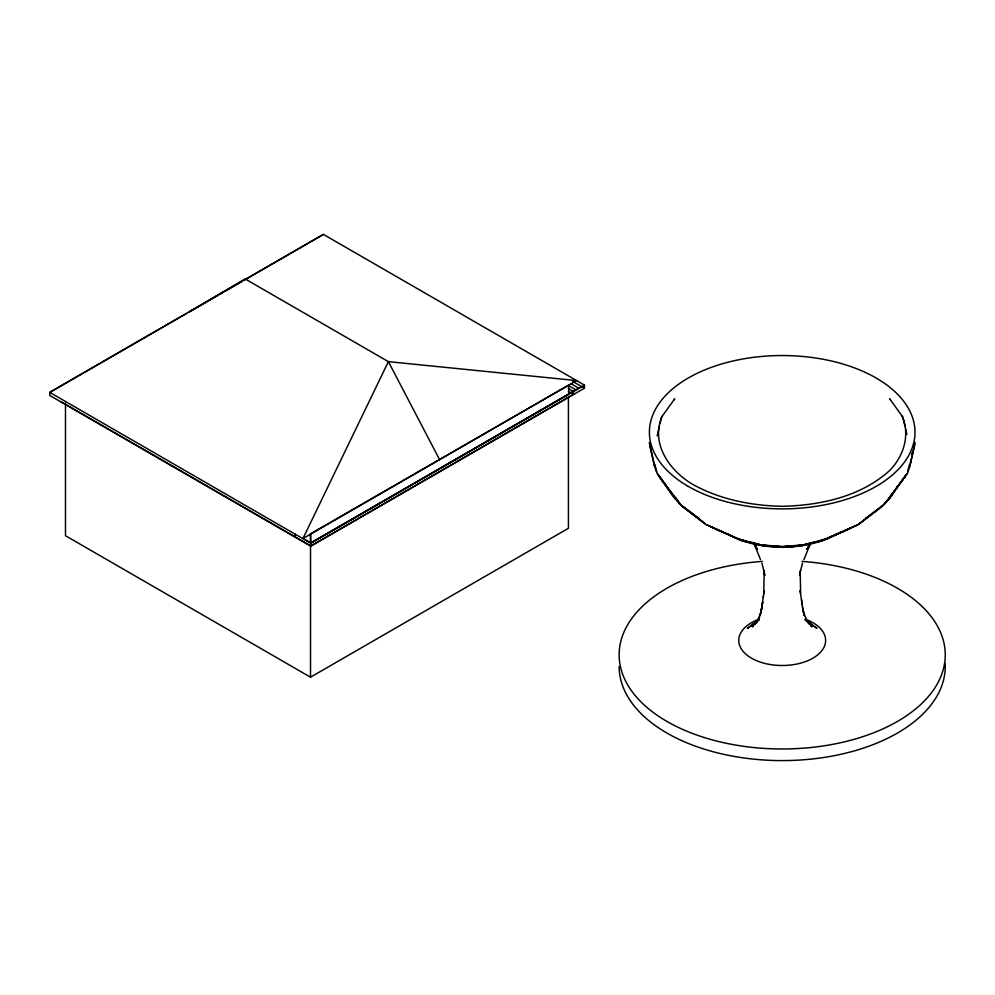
<?xml version="1.0" encoding="UTF-8"?>
<svg xmlns="http://www.w3.org/2000/svg" width="995" height="995" viewBox="0 0 995 995"><rect width="100%" height="100%" fill="white"/><g stroke="black" fill="none" stroke-linecap="round" stroke-linejoin="round"><path stroke-width="1.49" d="M764.172 572.809L763.75 593.455M800.577 570.247L799.607 575.508L799.893 574.264M763.202 597.348L764.384 590.694L764.011 591.938M762.083 605.147L763.488 595.756M761.461 609.114L762.767 602.149L762.394 603.38M761.063 610.433L760.926 611.738L761.66 608.567L761.25 609.811M911.893 453.795L912.116 452.688M657.185 435.947L659.474 425.885M660.133 423.012L661.439 417.266L674.697 398.821L673.926 399.853M662.297 416.109C649.797 444.019 670.443 472.09 694.423 485.336C721.4 499.788 751.81 505.647 782.194 506.318C820.402 505.36 860.588 496.803 889.704 470.486C903.696 456.083 910.363 435.176 902.104 416.109M760.628 613.48L760.13 615.681L762.17 606.017L761.784 607.273M909.393 464.64L907.465 473.172L889.02 499.017L889.766 498.408M915.151 442.464L910.313 463.434L910.624 462.339M914.741 444.753L909.741 466.779L907.689 472.103M800.279 571.764L799.955 572.996L802.505 563.182M909.865 465.648L910.226 464.565M803.91 559.588L809.681 545.347L806.833 549.315L811 543.345M760.876 612.385L758.302 618.467M904.331 478.172L904.878 477.127M756.523 621.713L755.205 624.014L758.003 620.121M902.166 481.107L902.726 480.137M900.773 482.824L901.346 481.841M896.793 487.227L897.353 486.256M753.277 625.83L752.581 626.887L756.262 621.664M810.477 543.22L808.226 546.354L811.211 542.399M757.12 620.793L759.72 617.174M885.538 502.077L882.851 505.808L859.108 523.743L861.085 522.412M887.478 500.199L884.941 503.744L865.451 518.395L866.085 517.922M890.015 496.667L892.552 493.122M889.567 497.562L886.98 501.169L906.706 473.981L893.821 491.928L894.517 491.231M892.167 493.955L898.211 485.535M893.299 492.525L885.45 502.848M875.774 511.554L876.384 510.733M892.192 494.813L892.901 493.906M890.264 497.512L891.694 495.784M881.247 507.176L882.043 506.393M879.617 508.308L858.598 524.477L820.552 541.268C795.652 549.203 768.737 549.203 743.837 541.268L705.791 524.477L688.005 510.733M883.398 504.938L884.157 504.316M755.317 622.31L747.419 628.442L753.8 623.641M759.297 619.873L751.573 625.892L757.195 621.664M863.722 520.174L864.381 519.713M861.745 521.753L863.063 520.858M186.575 313.388L49.75 392.378L49.75 395.45L310.801 546.168L584.451 388.187L584.451 385.115L323.4 234.397L49.75 392.378L310.801 543.22L439.765 468.769M217.47 295.552L189.261 311.845L245.106 278.923L388.386 361.645L576.578 380.575L302.94 538.556L388.386 361.645L439.467 459.392M220.156 293.998L222.843 292.455M225.529 290.901L234.932 285.466M237.618 283.923L241.648 281.597M244.335 280.043L323.4 234.397M310.515 543.046L310.515 533.842L568.717 385.115L568.717 394.318L441.108 467.986M310.801 543.108L584.451 385.115M568.319 388.523L573.431 391.47L573.431 394.318L310.801 545.944L60.77 401.582M65.483 403.124L65.483 535.72L310.515 677.185L568.419 528.283L568.419 397.229M847.902 529.415L823.959 540.273L799.346 546.044M844.158 531.218L842.006 532.288M850.949 527.984L848.797 529.129M853.996 526.566L826.012 539.253M854.892 526.28L857.715 524.751L821.596 540.807M838.86 533.357L839.593 532.997M817.666 541.74L816.584 542.163M818.188 541.491L822.392 539.638M825.564 538.618L818.848 541.603M835.589 534.551L836.223 534.39M828.661 537.934L829.295 537.773M830.813 536.902L831.447 536.74M832.964 535.882L833.599 535.72M798.985 546.019L823.3 540.173M804.88 544.315L826.646 539.103M803.475 544.912L782.194 546.529L760.926 544.912M803.811 545.098L782.194 546.74L760.578 545.098M782.194 546.964L802.592 545.36M802.057 545.695L782.194 547.238L762.344 545.695M782.194 547.349L801.162 545.832M761.797 545.36L782.194 547.063M738.389 539.253L737.743 539.103L759.185 544.228M741.088 540.173L765.404 546.019M765.043 546.044L740.429 540.273L713.44 527.984M730.79 535.72L731.424 535.882M732.942 536.74L733.589 536.902M728.166 534.39L728.8 534.551M735.094 537.773L735.728 537.934M741.996 539.638L747.817 542.163M745.553 541.603L738.825 538.618M742.133 540.708L706.686 524.751M807.816 622.41L810.589 623.641M724.795 532.997L725.542 533.357M722.382 532.288L720.243 531.218M719.335 530.944L716.487 529.415M712.544 527.698L710.405 526.566M572.647 381.371L584.451 388.187M571.018 383.722L578.742 388.187L310.801 542.872L303.077 538.407M568.443 385.525L576.167 389.99M568.319 391.358L573.431 394.318M310.515 533.842L310.801 546.168M701.326 520.858L702.657 521.753M703.303 522.412L705.293 523.743L682.346 506.393M700.007 519.713L700.667 520.174L681.538 505.808M698.303 517.922L698.938 518.395L679.461 503.744L672.682 494.304M809.072 622.31L816.97 628.442L815.116 626.862M805.328 619.935L811.286 624.574M805.092 619.873L812.815 625.892L807.194 621.664M678.951 502.848L657.695 473.981L677.408 501.169L674.821 497.562M680.232 504.316L680.99 504.938L675.605 497.425M674.635 498.408L675.369 499.017L656.924 473.172L654.996 464.64M684.771 508.308L685.58 509.067M669.884 491.231L670.568 491.928M755.491 545.621L756.175 546.354L753.178 542.399M756.859 548.543L757.556 549.315L753.402 543.345M674.125 497.512L659.523 477.127M671.488 493.906L672.21 494.813M890.463 399.853L889.704 398.821L902.95 417.266M808.127 621.664L811.82 626.887L811.112 625.83M806.398 620.121L809.184 624.014L807.865 621.713M669.635 490.348L673.093 495.162M663.043 481.841L663.615 482.824M661.663 480.137L662.222 481.107M806.099 618.467L803.512 612.385L804.258 615.681L802.455 607.049M754.707 545.347L760.491 559.588M656.7 472.103L654.648 466.779L649.66 444.753M761.896 563.182L764.446 572.996L764.11 571.764M803.152 609.811L802.741 608.567L803.462 611.738L803.338 610.433M654.175 464.565L654.523 465.648L649.237 442.464M801.995 603.38L801.622 602.149L802.928 609.114M800.378 591.938L800.005 590.694L801.746 601.254M653.777 462.339L654.076 463.434M764.496 574.264L764.782 575.508L763.812 570.247M903.273 418.696L904.915 425.885M905.574 428.758L906.88 434.504M801.448 599.575L802.306 605.147M800.639 593.455L800.216 572.809M310.515 544.588L310.515 677.185M295.067 534.016L295.067 537.089M801.958 561.391A163.056 94.139 0 0 1 919.989 705.169A163.056 94.139 0 0 1 644.399 705.169A163.056 94.139 0 0 1 762.431 561.391M805.291 619.188A43.432 25.074 0 0 1 815.116 656.787A43.432 25.074 0 0 1 749.272 656.787A43.432 25.074 0 0 1 759.098 619.188M945.175 663.59A163.056 94.139 0 0 1 784.694 760.59A163.056 94.139 0 0 1 619.139 666.463M688.304 486.418A132.795 76.665 0 0 0 910.462 452.053A132.795 76.665 0 0 0 747.83 358.15A132.795 76.665 0 0 0 688.304 486.418"/></g></svg>
